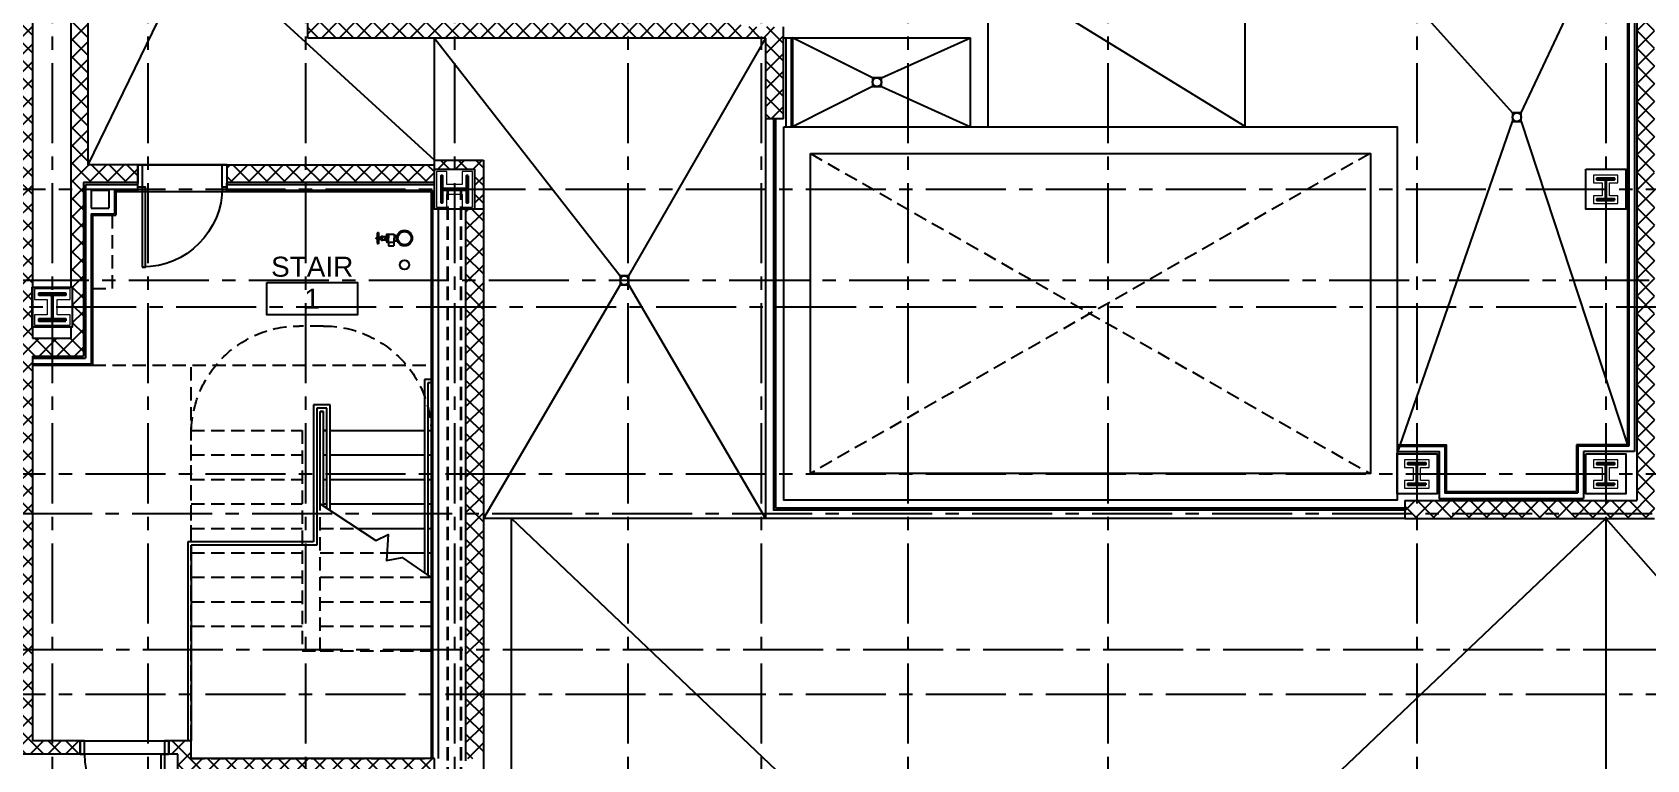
# Model space of a CAD drawing. Header units: inches. Extents: x -19 to 4048, y 0 to 3185.
# Drawn here: x 636 to 1362, y 1193 to 1520 of the extents above; entities that cross this region are included whole.
import ezdxf
from ezdxf.enums import TextEntityAlignment as Align

# ---------------------------------------------------------------- set-up
doc = ezdxf.new("R2010")
doc.units = ezdxf.units.IN
doc.header["$LTSCALE"] = 48
doc.header["$MEASUREMENT"] = 0
for name, pattern in [('CENTER2', [1.125, 0.75, -0.125, 0.125, -0.125]), ('HIDDEN', [0.375, 0.25, -0.125]), ('HIDDEN2', [0.1875, 0.125, -0.0625])]:
    doc.linetypes.add(name, pattern=pattern)
for name, color, linetype in [('_0_Objects', 8, 'Continuous'), ('A-Door', 8, 'Continuous'), ('A-Door-Head', 8, 'Continuous'), ('A-Flor-Hral', 8, 'Continuous'), ('A-Flor-Pfix', 8, 'Continuous'), ('A-Flor-Soffit', 8, 'HIDDEN2'), ('A-Flor-Strs', 8, 'Continuous'), ('A-Grid(3-32)', 8, 'CENTER2'), ('A-HVAC', 8, 'HIDDEN2'), ('A-Site-Parking', 8, 'Continuous'), ('A-Site-Pave', 8, 'Continuous'), ('A-Tag-Rm(3-32)', 8, 'Continuous'), ('A-Wall-Full', 8, 'Continuous'), ('A-Wall-Hatch', 8, 'Continuous'), ('S-Foundation', 8, 'Continuous'), ('S-Structural Concrete', 8, 'Continuous'), ('S-Structural Fill', 8, 'Continuous'), ('S-Wall-CMU', 8, 'Continuous'), ('S-Wall-Hatch', 8, 'Continuous')]:
    doc.layers.add(name, color=color, linetype=linetype)
for name, color, linetype, lineweight in [('A-Detl-Hatch', 8, 'Continuous', 18), ('S-Detl-Hatch', 8, 'Continuous', 18), ('S-Detl-Wide', 8, 'Continuous', 35)]:
    doc.layers.add(name, color=color, linetype=linetype, lineweight=lineweight)
doc.styles.get("Standard").update_dxf_attribs({"font": 'arial.ttf'})
pattern_1 = [(45, (-4015.5006, -10042.007), (-3.977476, 3.977476), []), (135, (-4015.5006, -10042.007), (-3.977476, -3.977476), [])]

# ---------------------------------------------------------------- blocks, each defined once
blk = doc.blocks.new('Rm Tag')
blk.add_lwpolyline([(-0.2124, 0.0759), (0.2124, 0.0759), (0.2124, -0.0759), (-0.2124, -0.0759)], close=True)
for p in [(0, 0.2858), (0, 0.1493), (0, 0)]:
    blk.add_attdef('XXX', text='', height=0.0938).set_placement(p, align=Align.MIDDLE_CENTER)
blk = doc.blocks.new('GARAGE FLOOR SLOPE')
at = {"layer": 'A-Flor-Pfix'}
blk.add_lwpolyline([(900.5, 1410.26), (900.5, 1406.26), (904.5, 1406.26), (904.5, 1410.26)], close=True, dxfattribs=at)
blk.add_circle((902.5, 1408.26), 2, dxfattribs=at)
at = {"layer": 'A-Site-Pave'}
for p, q in [((708.5, 1558.01), (661, 1460.26)), ((817, 1462.26), (712.5, 1558.01)), ((817, 1517.13), (900.5, 1410.26)), ((904.5, 1410.26), (966, 1517.13)), ((900.5, 1406.26), (839, 1301.26)), ((966, 1301.13), (904.5, 1406.26)), ((966, 1301.26), (839, 1301.26)), ((1095.81, 1069.26), (851.63, 1301.26)), ((851.63, 1052.26), (851.63, 1301.26)), ((1344, 1301.26), (1099.81, 1069.26)), ((1344, 1301.26), (1548, 1069.26))]:
    blk.add_line(p, q, dxfattribs=at)
blk = doc.blocks.new('*U10')
at = {"layer": 'A-Detl-Hatch'}
h = blk.add_hatch(dxfattribs=at)
h.set_pattern_fill('ANSI32', color=256, scale=6, style=0)
h.set_pattern_definition([(45, (0, -6.06), (-1.591, 1.591), []), (45, (1.0607, -6.06), (-1.591, 1.591), [])])
edge = h.paths.add_edge_path()
edge.add_line((6, -12.12), (6, -11.515))
edge.add_line((6, -11.515), (0.795, -11.515))
edge.add_arc((0.795, -10.915), 0.6, 180, 270, ccw=False)
edge.add_line((0.195, -10.915), (0.195, -1.205))
edge.add_arc((0.795, -1.205), 0.6, 90, 180, ccw=False)
edge.add_line((0.795, -0.605), (6, -0.605))
edge.add_line((6, -0.605), (6, 0))
edge.add_line((6, 0), (-6, 0))
edge.add_line((-6, 0), (-6, -0.605))
edge.add_line((-6, -0.605), (-0.795, -0.605))
edge.add_arc((-0.795, -1.205), 0.6, 0, 90, ccw=False)
edge.add_line((-0.195, -1.205), (-0.195, -10.915))
edge.add_arc((-0.795, -10.915), 0.6, 270, 360, ccw=False)
edge.add_line((-0.795, -11.515), (-6, -11.515))
edge.add_line((-6, -11.515), (-6, -12.12))
edge.add_line((-6, -12.12), (6, -12.12))
at = {"linetype": 'ByBlock'}
blk.add_lwpolyline([(6, -12.12), (6, -11.515), (0.795, -11.515, -0.4142136), (0.195, -10.915), (0.195, -1.205, -0.4142136), (0.795, -0.605), (6, -0.605), (6, 0), (-6, 0), (-6, -0.605), (-0.795, -0.605, -0.4142136), (-0.195, -1.205), (-0.195, -10.915, -0.4142136), (-0.795, -11.515), (-6, -11.515), (-6, -12.12)], format="xyb", close=True, dxfattribs=at)
blk = doc.blocks.new('W12X65')
at = {"layer": 'S-Detl-Hatch'}
blk.add_lwpolyline([(13860.59, -7310.28), (13860.59, -7305.67), (13854.79, -7305.67), (13854.79, -7298.76), (13860.59, -7298.76), (13860.59, -7294.16), (13844.59, -7294.16), (13844.59, -7298.76), (13850.4, -7298.76), (13850.4, -7305.67), (13844.59, -7305.67), (13844.59, -7310.28)], close=True, dxfattribs=at)
at = {"layer": 'S-Detl-Wide'}
blk.add_blockref('*U10', (13852.59, -7296.16), dxfattribs=at)
blk = doc.blocks.new('*U9')
at = {"layer": 'A-Detl-Hatch'}
h = blk.add_hatch(dxfattribs=at)
h.set_pattern_fill('ANSI32', color=256, scale=6, style=0)
h.set_pattern_definition([(45, (0, -4.865), (-1.591, 1.591), []), (45, (1.0607, -4.865), (-1.591, 1.591), [])])
edge = h.paths.add_edge_path()
edge.add_line((3.98, -9.73), (3.98, -9.295))
edge.add_line((3.98, -9.295), (0.645, -9.295))
edge.add_arc((0.645, -8.795), 0.5, 180, 270, ccw=False)
edge.add_line((0.145, -8.795), (0.145, -0.935))
edge.add_arc((0.645, -0.935), 0.5, 90, 180, ccw=False)
edge.add_line((0.645, -0.435), (3.98, -0.435))
edge.add_line((3.98, -0.435), (3.98, 0))
edge.add_line((3.98, 0), (-3.98, 0))
edge.add_line((-3.98, 0), (-3.98, -0.435))
edge.add_line((-3.98, -0.435), (-0.645, -0.435))
edge.add_arc((-0.645, -0.935), 0.5, 0, 90, ccw=False)
edge.add_line((-0.145, -0.935), (-0.145, -8.795))
edge.add_arc((-0.645, -8.795), 0.5, -90, 0, ccw=False)
edge.add_line((-0.645, -9.295), (-3.98, -9.295))
edge.add_line((-3.98, -9.295), (-3.98, -9.73))
edge.add_line((-3.98, -9.73), (3.98, -9.73))
at = {"linetype": 'ByBlock'}
blk.add_lwpolyline([(3.98, -9.73), (3.98, -9.295), (0.645, -9.295, -0.4142136), (0.145, -8.795), (0.145, -0.935, -0.4142136), (0.645, -0.435), (3.98, -0.435), (3.98, 0), (-3.98, 0), (-3.98, -0.435), (-0.645, -0.435, -0.4142136), (-0.145, -0.935), (-0.145, -8.795, -0.4142136), (-0.645, -9.295), (-3.98, -9.295), (-3.98, -9.73)], format="xyb", close=True, dxfattribs=at)
blk = doc.blocks.new('W10X33')
at = {"layer": 'S-Detl-Hatch'}
blk.add_lwpolyline([(13773.28, -7309.78), (13773.28, -7306.34), (13769.45, -7306.34), (13769.45, -7300.48), (13773.28, -7300.48), (13773.28, -7297.05), (13762.32, -7297.05), (13762.32, -7300.48), (13766.16, -7300.48), (13766.16, -7306.34), (13762.32, -7306.34), (13762.32, -7309.78)], close=True, dxfattribs=at)
at = {"layer": 'S-Detl-Wide'}
blk.add_blockref('*U9', (13767.8, -7298.55), dxfattribs=at)
blk = doc.blocks.new('*U60')
at = {"layer": 'A-Detl-Hatch'}
h = blk.add_hatch(dxfattribs=at)
h.set_pattern_fill('ANSI32', color=256, scale=6, style=0)
h.set_pattern_definition([(45, (0, -6.19), (-1.591, 1.591), []), (45, (1.0607, -6.19), (-1.591, 1.591), [])])
edge = h.paths.add_edge_path()
edge.add_line((6.04, -12.38), (6.04, -11.645))
edge.add_line((6.04, -11.645), (0.835, -11.645))
edge.add_arc((0.835, -11.045), 0.6, 180, 270, ccw=False)
edge.add_line((0.235, -11.045), (0.235, -1.335))
edge.add_arc((0.835, -1.335), 0.6, 90, 180, ccw=False)
edge.add_line((0.835, -0.735), (6.04, -0.735))
edge.add_line((6.04, -0.735), (6.04, 0))
edge.add_line((6.04, 0), (-6.04, 0))
edge.add_line((-6.04, 0), (-6.04, -0.735))
edge.add_line((-6.04, -0.735), (-0.835, -0.735))
edge.add_arc((-0.835, -1.335), 0.6, 0, 90, ccw=False)
edge.add_line((-0.235, -1.335), (-0.235, -11.045))
edge.add_arc((-0.835, -11.045), 0.6, 270, 360, ccw=False)
edge.add_line((-0.835, -11.645), (-6.04, -11.645))
edge.add_line((-6.04, -11.645), (-6.04, -12.38))
edge.add_line((-6.04, -12.38), (6.04, -12.38))
at = {"linetype": 'ByBlock'}
blk.add_lwpolyline([(6.04, -12.38), (6.04, -11.645), (0.835, -11.645, -0.4142136), (0.235, -11.045), (0.235, -1.335, -0.4142136), (0.835, -0.735), (6.04, -0.735), (6.04, 0), (-6.04, 0), (-6.04, -0.735), (-0.835, -0.735, -0.4142136), (-0.235, -1.335), (-0.235, -11.045, -0.4142136), (-0.835, -11.645), (-6.04, -11.645), (-6.04, -12.38)], format="xyb", close=True, dxfattribs=at)
blk = doc.blocks.new('LOWER LEVEL - STRUCTURAL GRID')
at = {"layer": 'A-Grid(3-32)'}
for p, q in [((-3370.5, -7402.01), (-3370.5, -9409.77)), ((-3327.5, -7402.01), (-3327.5, -9409.77)), ((-3256.5, -7402.01), (-3256.5, -9409.77)), ((-3189.5, -7402.01), (-3189.5, -9409.77)), ((-3111.5, -7402.01), (-3111.5, -9409.77)), ((-3051.5, -7402.01), (-3051.5, -9409.77)), ((-2985.5, -7402.01), (-2985.5, -9409.77)), ((-2895.5, -7402.01), (-2895.5, -9409.77)), ((-2756.5, -7402.01), (-2756.5, -9409.77)), ((-2671.5, -7402.01), (-2671.5, -9409.77)), ((-3895.5, -8592.75), (-146.75, -8592.75)), ((-168, -8633.75), (-3874.25, -8633.75)), ((-146.75, -8645.75), (-3895.5, -8645.75)), ((-3895.5, -8720.75), (-146.75, -8720.75)), ((-166.59, -8738.75), (-3875.66, -8738.75)), ((-3869.7, -8799.75), (-172.55, -8799.75)), ((-3895.5, -8819.75), (-146.75, -8819.75))]:
    blk.add_line(p, q, dxfattribs=at)
at = {"layer": 'S-Detl-Hatch'}
blk.add_lwpolyline([(-3362.46, -8653.94), (-3362.46, -8649.2), (-3368.27, -8649.2), (-3368.27, -8642.29), (-3362.46, -8642.29), (-3362.46, -8637.56), (-3378.54, -8637.56), (-3378.54, -8642.29), (-3372.74, -8642.29), (-3372.74, -8649.2), (-3378.54, -8649.2), (-3378.54, -8653.94)], close=True, dxfattribs=at)
at = {"layer": 'S-Detl-Wide', "linetype": 'HIDDEN2'}
for p, q in [((-3192.5, -8858.56), (-3192.5, -8592.94)), ((-3186.5, -8858.56), (-3186.5, -8592.94))]:
    blk.add_line(p, q, dxfattribs=at)
at = {"layer": 'S-Structural Concrete'}
for points in [[(-3198.5, -8583.75), (-3180.5, -8583.75), (-3180.5, -8601.75), (-3198.5, -8601.75)], [(-2680.5, -8583.75), (-2662.5, -8583.75), (-2662.5, -8601.75), (-2680.5, -8601.75)], [(-3379.5, -8636.75), (-3361.5, -8636.75), (-3361.5, -8654.75), (-3379.5, -8654.75)], [(-2765.38, -8711.75), (-2747.38, -8711.75), (-2747.38, -8729.75), (-2765.38, -8729.75)], [(-2680.5, -8711.75), (-2662.5, -8711.75), (-2662.5, -8729.75), (-2680.5, -8729.75)]]:
    blk.add_lwpolyline(points, close=True, dxfattribs=at)
at = {"rotation": 90}
blk.add_blockref('W12X65', (-10491.72, -22445.34), dxfattribs=at)
for p in [(-16439.3, -1289.34), (-16524.3, -1417.34), (-16439.3, -1417.34)]:
    blk.add_blockref('W10X33', p)
at = {"layer": 'S-Detl-Wide'}
blk.add_blockref('*U60', (-3370.5, -8639.56), dxfattribs=at)
blk = doc.blocks.new('Door 36in')
blk.add_lwpolyline([(0, 36), (1.5, 36), (1.5, 0), (0, 0)], close=True)
blk.add_arc((0, 0), 36, 0, 90)
blk = doc.blocks.new('st clearance 1')
at = {"linetype": 'HIDDEN2'}
blk.add_line((19.5, 48.5), (30.5, 48.5), dxfattribs=at)
for centre, start, end in [((19.5, 0), 90, 178.22768), ((30.5, 0), 1.77232, 90)]:
    blk.add_arc(centre, 48.5, start, end, dxfattribs=at)
blk = doc.blocks.new('stand-pipe')
for p, q in [((13.75, -16.77), (15.5, -16.77)), ((13.86, -19.27), (15.5, -19.27)), ((15.5, -19.27), (15.5, -16.77)), ((9.81, -24.31), (14.19, -24.31))]:
    blk.add_line(p, q)
for points in [[(10.2, -19.63), (10.13, -19.63), (10.25, -16.63)], [(10.13, -19.97), (10.13, -19.74), (12, -19.74)], [(11.28, -20.11), (10.13, -19.97), (12, -19.97)], [(10.15, -19.15), (12, -19.15)], [(10.2, -19.74), (10.2, -19.63)], [(10.2, -19.63), (12, -19.63)], [(10.25, -16.63), (10.75, -16.51), (12, -16.51)], [(10.25, -16.63), (12, -16.63)], [(10.75, -16.51), (10.75, -15.27)], [(11.28, -21.89), (11.28, -20.11), (12, -20.11)], [(11.28, -20.7), (12, -20.7)], [(13.75, -16.63), (13.25, -16.51), (12, -16.51)], [(13.75, -16.63), (12, -16.63)], [(13.85, -19.15), (12, -19.15)], [(13.8, -19.63), (12, -19.63)], [(13.87, -19.97), (13.87, -19.74), (12, -19.74)], [(12.72, -20.11), (13.87, -19.97), (12, -19.97)], [(12.72, -21.89), (12.72, -20.11), (12, -20.11)], [(12.72, -20.7), (12, -20.7)], [(13.25, -16.51), (13.25, -15.27)], [(13.8, -19.63), (13.87, -19.63), (13.75, -16.63)], [(13.8, -19.74), (13.8, -19.63)], [(9.5, -23.68), (14.5, -23.68)], [(11.54, -22.51), (12, -22.51)], [(11.54, -24.31), (11.54, -24.42), (12, -24.42)], [(11.65, -23.59), (12, -23.59)], [(12.46, -22.51), (12, -22.51)], [(12.35, -23.59), (12, -23.59)], [(12.46, -24.31), (12.46, -24.42), (12, -24.42)]]:
    blk.add_lwpolyline(points)
for points in [[(11.65, -23.68), (11.65, -23.59), (11.54, -23.59), (11.54, -22.51), (11.34, -22.51, -0.214855), (11.05, -22.38), (11.05, -21.89), (12, -21.89)], [(11.63, -24.42, 0.424993), (12, -24.77, 0.928807)], [(12.35, -23.68), (12.35, -23.59), (12.46, -23.59), (12.46, -22.51), (12.66, -22.51, 0.214855), (12.95, -22.38), (12.95, -21.89), (12, -21.89)], [(12.37, -24.42, -0.424993), (12, -24.77, -0.928807)]]:
    blk.add_lwpolyline(points, format="xyb")
for centre, radius in [((12, -12), 3.5), ((12, -12), 3), ((24, -12), 2.06)]:
    blk.add_circle(centre, radius)
for centre, start, end in [((10.15, -23.75), 173.84777, 239.13195), ((13.85, -23.75), 300.86805, 6.15223)]:
    blk.add_arc(centre, 0.649, start, end)
at = {"layer": 'Defpoints'}
blk.add_point((0, 0), dxfattribs=at)
blk = doc.blocks.new('st basement left')
at = {"layer": 'A-Flor-Hral'}
for p, q in [((105, 170.5), (105, 83.47)), ((108, 170.5), (105, 170.5)), ((106.5, 169), (106.5, 82.43)), ((108, 169), (106.5, 169)), ((62.5, 159), (55, 159)), ((55, 159), (55, 97.5)), ((61, 157.5), (56.5, 157.5)), ((56.5, 157.5), (56.5, 96)), ((58, 114.5), (58, 156)), ((59.5, 156), (58, 156)), ((58, 156), (59.5, 156)), ((59.5, 113.52), (59.5, 156)), ((61, 112.53), (61, 157.5)), ((62.5, 111.55), (62.5, 159)), ((55, 97.5), (-1.5, 97.5)), ((-1.5, 97.5), (-1.5, 8)), ((56.5, 96), (0, 96)), ((0, 96), (0, 8))]:
    blk.add_line(p, q, dxfattribs=at)
at = {"layer": 'A-Flor-Hral', "linetype": 'HIDDEN2'}
for p, q in [((0, 0), (0, 147.5)), ((0, 147.5), (50, 147.5)), ((50, 147.5), (50, 48.5)), ((0, 136.5), (50, 136.5)), ((0, 125.5), (50, 125.5)), ((0, 114.5), (50, 114.5)), ((58, 48.5), (58, 114.5)), ((0, 103.5), (50, 103.5)), ((58, 103.5), (74.77, 103.5)), ((0, 92.5), (50, 92.5)), ((58, 92.5), (88.11, 92.5)), ((0, 81.5), (50, 81.5)), ((58, 81.5), (108, 81.5)), ((0, 70.5), (50, 70.5)), ((58, 70.5), (108, 70.5)), ((0, 59.5), (50, 59.5)), ((58, 59.5), (108, 59.5)), ((50, 48.5), (58, 48.5)), ((58, 48.5), (108, 48.5)), ((0, 0), (108, 0))]:
    blk.add_line(p, q, dxfattribs=at)
at = {"layer": 'A-Flor-Hral'}
blk.add_lwpolyline([(58, 114.5), (83.1, 98.04), (88.65, 100.77), (87.88, 89.05), (94.94, 90.45), (108, 81.39)], dxfattribs=at)
at = {"layer": 'A-Flor-Strs'}
for p, q in [((59.5, 147.5), (61, 147.5)), ((59.5, 147.5), (61, 147.5)), ((61, 147.5), (59.5, 147.5)), ((62.5, 147.5), (105, 147.5)), ((106.5, 147.5), (108, 147.5)), ((59.5, 136.5), (61, 136.5)), ((62.5, 136.5), (105, 136.5)), ((106.5, 136.5), (108, 136.5)), ((59.5, 125.5), (61, 125.5)), ((62.5, 125.5), (105, 125.5)), ((106.5, 125.5), (108, 125.5)), ((59.5, 114.5), (61, 114.5)), ((62.5, 114.5), (105, 114.5)), ((106.5, 114.5), (108, 114.5)), ((74.77, 103.5), (105, 103.5)), ((106.5, 103.5), (108, 103.5)), ((88.11, 92.5), (105, 92.5)), ((106.5, 92.5), (108, 92.5))]:
    blk.add_line(p, q, dxfattribs=at)
at = {"layer": 'A-HVAC'}
blk.add_lwpolyline([(-44.38, 244.38), (-44.38, 211.38), (-35.38, 211.38), (-35.38, 244.38)], close=True, dxfattribs=at)
at = {"layer": 'A-Flor-Pfix', "rotation": 270}
blk.add_blockref('stand-pipe', (108, 246), dxfattribs=at)
at = {"layer": 'A-Flor-Strs', "linetype": 'HIDDEN2', "extrusion": (0, 0, -1), "zscale": -1}
blk.add_blockref('st clearance 1', (-79.02, 146), dxfattribs=at)
blk = doc.blocks.new('LOWER LEVEL - CORE & SHELL')
at = {"layer": 'S-Wall-Hatch'}
h = blk.add_hatch(dxfattribs=at)
h.set_pattern_fill('ANSI37', color=256, scale=45, style=0)
h.set_pattern_definition(pattern_1)
h.paths.add_polyline_path([(-3387, -8369.06), (-3387, -8425.75), (-3379.5, -8425.75), (-3379.5, -8416.75), (-3379.48, -8369.04, 0.000019)])
h.paths.add_polyline_path([(-3379.38, -8434.75), (-3379.5, -8434.75), (-3379.5, -8425.75), (-3387, -8425.75), (-3387, -8457.75), (-3379.38, -8457.75)])
h.paths.add_polyline_path([(-3379.38, -8457.75), (-3387, -8457.75), (-3387, -8510.75), (-3379.38, -8510.75)])
h.paths.add_polyline_path([(-3379.38, -8510.75), (-3387, -8510.75), (-3387, -8592.75), (-3379.38, -8592.75)])
h.paths.add_polyline_path([(-3379.38, -8592.75), (-3387, -8592.75), (-3387, -8633.75), (-3379.38, -8633.75)])
h.paths.add_polyline_path([(-3379.5, -8636.75), (-3379.5, -8633.75), (-3387, -8633.75), (-3387, -8645.75), (-3379.5, -8645.75)])
h = blk.add_hatch(dxfattribs=at)
h.set_pattern_fill('ANSI37', color=256, scale=45, style=0)
h.set_pattern_definition(pattern_1)
h.paths.add_polyline_path([(-3354.5, -8368.99, 0.000019), (-3362.13, -8369), (-3362.13, -8416.75), (-3361.5, -8416.75), (-3361.5, -8425.75), (-3354.5, -8425.75)])
h.paths.add_polyline_path([(-3354.5, -8425.75), (-3361.5, -8425.75), (-3361.5, -8434.75), (-3362.13, -8434.75), (-3362.13, -8457.75), (-3354.5, -8457.75)])
h.paths.add_polyline_path([(-3354.5, -8457.75), (-3362.13, -8457.75), (-3362.13, -8510.75), (-3354.5, -8510.75)])
h.paths.add_polyline_path([(-3354.5, -8510.75), (-3362.13, -8510.75), (-3362.13, -8592.75), (-3356.5, -8592.75), (-3356.5, -8589.75), (-3332, -8589.75), (-3332, -8581.75), (-3354.5, -8581.75)])
h.paths.add_polyline_path([(-3356.5, -8592.75), (-3362.13, -8592.75), (-3362.13, -8633.75), (-3356.5, -8633.75)])
h.paths.add_polyline_path([(-3356.5, -8633.75), (-3362.13, -8633.75), (-3362.13, -8636.75), (-3361.5, -8636.75), (-3361.5, -8645.75), (-3356.5, -8645.75)])
h.paths.add_polyline_path([(-3356.5, -8645.75), (-3361.5, -8645.75), (-3361.5, -8654.75), (-3362.13, -8654.75), (-3362.13, -8659.75), (-3370.5, -8659.75), (-3370.5, -8667.75), (-3356.5, -8667.75)])
h.paths.add_polyline_path([(-3256.5, -8581.75), (-3292, -8581.75), (-3292, -8589.75), (-3256.5, -8589.75)])
h.paths.add_polyline_path([(-3198.5, -8583.75), (-3198.5, -8581.75), (-3256.5, -8581.75), (-3256.5, -8589.75), (-3198.5, -8589.75)])
h = blk.add_hatch(dxfattribs=at)
h.set_pattern_fill('ANSI37', color=256, scale=45, style=0)
h.set_pattern_definition(pattern_1)
h.paths.add_polyline_path([(-3041.5, -8519.75), (-3042.5, -8519.75), (-3051.5, -8519.75), (-3051.5, -8524.75), (-3049.43, -8524.75), (-3049.5, -8524.88), (-3049.5, -8561.13), (-3041.5, -8561.13)])
h.paths.add_polyline_path([(-3060.5, -8516.75), (-3111.5, -8516.75), (-3111.5, -8524.75), (-3051.5, -8524.75), (-3051.5, -8519.75), (-3060.5, -8519.75)])
h.paths.add_polyline_path([(-3111.5, -8516.75), (-3189.5, -8516.75), (-3189.5, -8524.75), (-3111.5, -8524.75)])
h.paths.add_polyline_path([(-3189.5, -8516.75), (-3247.5, -8516.75), (-3247.5, -8510.75), (-3255.5, -8510.75), (-3255.5, -8524.75), (-3189.5, -8524.75)])
h.paths.add_polyline_path([(-3247.5, -8457.75), (-3255.5, -8457.75), (-3255.5, -8510.75), (-3247.5, -8510.75)])
h.paths.add_polyline_path([(-3247.5, -8425.75), (-3255.5, -8425.75), (-3255.5, -8457.75), (-3247.5, -8457.75)])
h = blk.add_hatch(dxfattribs=at)
h.set_pattern_fill('ANSI37', color=256, scale=45, style=0)
h.set_pattern_definition(pattern_1)
h.paths.add_polyline_path([(-2756.38, -8426.83), (-2762.17, -8425.75), (-2805.82, -8425.75), (-2756.38, -8434.97)])
h.paths.add_polyline_path([(-2756.38, -8426.83), (-2756.38, -8434.97), (-2671.5, -8450.79), (-2671.5, -8442.65)])
h.paths.add_polyline_path([(-2649.5, -8446.75), (-2671.5, -8442.65), (-2671.5, -8450.79), (-2657.5, -8453.4), (-2657.5, -8457.75), (-2649.5, -8457.75)])
h.paths.add_polyline_path([(-2649.5, -8457.75), (-2657.5, -8457.75), (-2657.5, -8492.88), (-2649.5, -8492.88)])
h.paths.add_polyline_path([(-2649.5, -8492.88), (-2657.5, -8492.88), (-2657.5, -8510.75), (-2649.5, -8510.75)])
h.paths.add_polyline_path([(-2649.5, -8510.75), (-2657.5, -8510.75), (-2657.5, -8592.75), (-2649.5, -8592.75)])
h.paths.add_polyline_path([(-2649.5, -8592.75), (-2657.5, -8592.75), (-2657.5, -8633.75), (-2649.5, -8633.75)])
h.paths.add_polyline_path([(-2649.5, -8633.75), (-2657.5, -8633.75), (-2657.5, -8645.75), (-2649.5, -8645.75)])
h.paths.add_polyline_path([(-2649.5, -8645.75), (-2657.5, -8645.75), (-2657.5, -8720.75), (-2649.5, -8720.75)])
h.paths.add_polyline_path([(-2649.5, -8720.75), (-2657.5, -8720.75), (-2657.5, -8732.75), (-2671.5, -8732.75), (-2671.5, -8738.75), (-2649.5, -8738.75)])
h.paths.add_polyline_path([(-2649.5, -8738.75), (-2671.5, -8738.75), (-2671.5, -8740.75), (-2649.5, -8740.75)])
h.paths.add_polyline_path([(-2671.5, -8738.75), (-2756.38, -8738.75), (-2756.38, -8740.75), (-2671.5, -8740.75)])
h.paths.add_polyline_path([(-2671.5, -8732.75), (-2756.38, -8732.75), (-2756.38, -8738.75), (-2671.5, -8738.75)])
h.paths.add_polyline_path([(-2756.38, -8732.75), (-2761.88, -8732.75), (-2761.88, -8738.75), (-2756.38, -8738.75)])
h.paths.add_polyline_path([(-2756.38, -8738.75), (-2761.88, -8738.75), (-2761.88, -8740.75), (-2756.38, -8740.75)])
h = blk.add_hatch(dxfattribs=at)
h.set_pattern_fill('ANSI37', color=256, scale=45, style=0)
h.set_pattern_definition(pattern_1)
h.paths.add_polyline_path([(-3189.5, -8579.75), (-3198.5, -8579.75), (-3198.5, -8583.75), (-3189.5, -8583.75)])
h.paths.add_polyline_path([(-3189.5, -8579.75), (-3189.5, -8583.75), (-3180.5, -8583.75), (-3180.5, -8592.75), (-3176.5, -8592.75), (-3176.5, -8579.75)])
h.paths.add_polyline_path([(-3176.5, -8592.75), (-3180.5, -8592.75), (-3180.5, -8601.75), (-3176.5, -8601.75)])
h = blk.add_hatch(dxfattribs=at)
h.set_pattern_fill('ANSI37', color=256, scale=45, style=0)
h.set_pattern_definition(pattern_1)
h.paths.add_polyline_path([(-3176.5, -8605.75), (-3176.5, -8601.75), (-3184.5, -8601.75), (-3184.5, -8633.75), (-3176.5, -8633.75)])
h.paths.add_polyline_path([(-3176.5, -8633.75), (-3184.5, -8633.75), (-3184.5, -8645.75), (-3176.5, -8645.75)])
h.paths.add_polyline_path([(-3176.5, -8645.75), (-3184.5, -8645.75), (-3184.5, -8720.75), (-3176.5, -8720.75)])
h.paths.add_polyline_path([(-3176.5, -8720.75), (-3184.5, -8720.75), (-3184.5, -8738.75), (-3176.5, -8738.75)])
h.paths.add_polyline_path([(-3176.5, -8738.75), (-3184.5, -8738.75), (-3184.5, -8799.75), (-3176.5, -8799.75)])
h.paths.add_polyline_path([(-3176.5, -8799.75), (-3184.5, -8799.75), (-3184.5, -8819.75), (-3176.5, -8819.75)])
h.paths.add_polyline_path([(-3176.5, -8819.75), (-3184.5, -8819.75), (-3184.5, -8848.75), (-3176.5, -8848.75)])
h = blk.add_hatch(dxfattribs=at)
h.set_pattern_fill('ANSI37', color=256, scale=45, style=0)
h.set_pattern_definition(pattern_1)
h.paths.add_polyline_path([(-3397.5, -8648.75), (-3651, -8648.75), (-3651, -8654.75), (-3397.5, -8654.75)])
h.paths.add_polyline_path([(-3379.5, -8645.75), (-3387, -8645.75), (-3387, -8648.75), (-3397.5, -8648.75), (-3397.5, -8654.75), (-3387, -8654.75), (-3387, -8720.75), (-3379.38, -8720.75), (-3379.38, -8667.75), (-3370.5, -8667.75), (-3370.5, -8659.75), (-3379.38, -8659.75), (-3379.38, -8654.75), (-3379.5, -8654.75)])
h.paths.add_polyline_path([(-3379.38, -8738.75), (-3387, -8738.75), (-3387, -8750.75), (-3391, -8750.75), (-3391, -8756.75), (-3387, -8756.75), (-3387, -8799.75), (-3379.38, -8799.75)])
h.paths.add_polyline_path([(-3379.38, -8720.75), (-3387, -8720.75), (-3387, -8738.75), (-3379.38, -8738.75)])
h = blk.add_hatch(dxfattribs=at)
h.set_pattern_fill('ANSI37', color=256, scale=45, style=0)
h.set_pattern_definition(pattern_1)
h.paths.add_polyline_path([(-3379.38, -8799.75), (-3387, -8799.75), (-3387, -8819.75), (-3379.38, -8819.75)])
h.paths.add_polyline_path([(-3379.38, -8819.75), (-3387, -8819.75), (-3387, -8840.75), (-3394, -8840.75), (-3394, -8846.75), (-3370.5, -8846.75), (-3370.5, -8840.75), (-3379.38, -8840.75)])
h.paths.add_polyline_path([(-3358, -8840.75), (-3370.5, -8840.75), (-3370.5, -8846.75), (-3358, -8846.75)])
h.paths.add_polyline_path([(-3431, -8750.75), (-3463.5, -8750.75), (-3463.5, -8840.75), (-3663, -8840.75), (-3663, -8846.75), (-3434, -8846.75), (-3434, -8840.75), (-3457.5, -8840.75), (-3457.5, -8756.75), (-3431, -8756.75)])
h.paths.add_polyline_path([(-3256.5, -8848.75), (-3308, -8848.75), (-3308, -8840.75), (-3318, -8840.75), (-3318, -8846.75), (-3314, -8846.75), (-3314, -8915.75), (-3327.5, -8915.75), (-3327.5, -8921.75), (-3308, -8921.75), (-3308, -8854.75), (-3256.5, -8854.75)])
h.paths.add_polyline_path([(-3198.5, -8848.75), (-3256.5, -8848.75), (-3256.5, -8854.75), (-3198.5, -8854.75)])
at = {"layer": 'A-Door'}
for points in [[(-3330, -8581.75), (-3330, -8591.75), (-3332, -8591.75), (-3332, -8581.75)], [(-3292, -8581.75), (-3292, -8591.75), (-3294, -8591.75), (-3294, -8581.75)], [(-3356, -8846.75), (-3356, -8840.75), (-3358, -8840.75), (-3358, -8846.75)], [(-3318, -8846.75), (-3318, -8840.75), (-3320, -8840.75), (-3320, -8846.75)]]:
    blk.add_lwpolyline(points, close=True, dxfattribs=at)
at = {"layer": 'A-Door-Head'}
for points in [[(-3332, -8581.75), (-3292, -8581.75), (-3292, -8593.87), (-3332, -8593.87)], [(-3318, -8846.75), (-3358, -8846.75), (-3358, -8840.75), (-3318, -8840.75)]]:
    blk.add_lwpolyline(points, close=True, dxfattribs=at)
at = {"layer": 'A-Flor-Pfix'}
for points in [[(-3001.44, -8542.63), (-3001.44, -8546.63), (-2997.44, -8546.63), (-2997.44, -8542.63)], [(-2713.48, -8558.33), (-2713.48, -8562.33), (-2709.48, -8562.33), (-2709.48, -8558.33)]]:
    blk.add_lwpolyline(points, close=True, dxfattribs=at)
for centre in [(-2999.44, -8544.63), (-2711.48, -8560.33)]:
    blk.add_circle(centre, 2, dxfattribs=at)
at = {"layer": 'A-Site-Parking'}
for p, q in [((-2949.38, -8564.63), (-2949.38, -8516.63)), ((-3041.5, -8524.63), (-2957.38, -8524.63)), ((-2957.38, -8564.63), (-2957.38, -8524.63))]:
    blk.add_line(p, q, dxfattribs=at)
at = {"layer": 'A-Site-Pave'}
for p, q in [((-2833.68, -8424.75), (-2713.48, -8558.33)), ((-2833.68, -8564.63), (-2833.68, -8424.75)), ((-2709.48, -8558.33), (-2661.75, -8456.8)), ((-2953.88, -8490.59), (-2833.96, -8564.46)), ((-3001.44, -8542.63), (-3037.38, -8524.63)), ((-2997.44, -8542.63), (-2957.38, -8524.63)), ((-3001.44, -8546.63), (-3037.38, -8564.63)), ((-2997.44, -8546.63), (-2957.38, -8564.63)), ((-2765.38, -8711.75), (-2713.48, -8562.33)), ((-2709.48, -8562.33), (-2661.75, -8707.63))]:
    blk.add_line(p, q, dxfattribs=at)
at = {"layer": 'A-Wall-Full'}
for p, q in [((-2661.75, -8456.8), (-2661.75, -8707.63)), ((-3037.38, -8524.63), (-3037.38, -8564.63)), ((-3332, -8593.87), (-3332, -8590.08)), ((-3292, -8593.87), (-3292, -8590.08)), ((-3332, -8593.87), (-3341.88, -8593.87)), ((-3341.88, -8593.87), (-3341.88, -8604.37)), ((-3200, -8593.87), (-3292, -8593.87)), ((-3200, -8593.87), (-3200, -8848.75)), ((-3352.38, -8604.37), (-3352.38, -8671.87)), ((-3352.38, -8604.37), (-3341.88, -8604.37)), ((-3379.38, -8671.87), (-3352.38, -8671.87)), ((-2661.75, -8707.63), (-2684.63, -8707.63)), ((-2684.63, -8707.63), (-2684.63, -8728.63))]:
    blk.add_line(p, q, dxfattribs=at)
blk.add_lwpolyline([(-2765.38, -8707.63), (-2743.25, -8707.63), (-2743.25, -8728.63), (-2684.63, -8728.63)], dxfattribs=at)
at = {"layer": 'A-Wall-Hatch'}
for p, q in [((-2658.63, -8454.2), (-2658.63, -8710.75)), ((-2661.13, -8456.28), (-2661.13, -8708.25)), ((-3045.88, -8737.25), (-3045.88, -8561.13)), ((-3044.88, -8736.25), (-3044.88, -8561.13)), ((-3332, -8590.75), (-3355.5, -8590.75)), ((-3355.5, -8590.75), (-3355.5, -8668.75)), ((-3353, -8593.25), (-3353, -8601.25)), ((-3345, -8593.25), (-3353, -8593.25)), ((-3345, -8593.25), (-3345, -8601.25)), ((-3332, -8593.25), (-3342.5, -8593.25)), ((-3342.5, -8593.25), (-3342.5, -8603.75)), ((-3198.5, -8590.75), (-3292, -8590.75)), ((-3199.37, -8593.25), (-3292, -8593.25)), ((-3199.37, -8593.25), (-3199.37, -8848.75)), ((-3196.87, -8598.62), (-3196.87, -8598.62)), ((-3353, -8601.25), (-3345, -8601.25)), ((-3353, -8603.75), (-3342.5, -8603.75)), ((-3353, -8603.75), (-3353, -8671.25)), ((-3196.87, -8601.75), (-3196.87, -8848.75)), ((-3379.38, -8668.75), (-3355.5, -8668.75)), ((-3379.38, -8671.25), (-3353, -8671.25)), ((-2661.13, -8708.25), (-2684, -8708.25)), ((-2684, -8708.25), (-2684, -8729.25)), ((-2658.63, -8710.75), (-2681.5, -8710.75)), ((-2681.5, -8710.75), (-2681.5, -8731.75)), ((-2761.88, -8737.13), (-3046, -8737.13)), ((-2761.88, -8736.13), (-3045, -8736.13))]:
    blk.add_line(p, q, dxfattribs=at)
for points in [[(-3040.5, -8524.63), (-3040.5, -8564.63)], [(-3038, -8524.63), (-3038, -8564.63)], [(-2765.38, -8708.25), (-2743.88, -8708.25), (-2743.88, -8729.25), (-2684, -8729.25)], [(-2765.38, -8710.75), (-2746.38, -8710.75), (-2746.38, -8731.75), (-2681.5, -8731.75)]]:
    blk.add_lwpolyline(points, dxfattribs=at)
at = {"layer": 'S-Foundation'}
for p, q in [((-3049.5, -8740.88), (-3049.5, -8561.13)), ((-2761.88, -8740.75), (-3049.5, -8740.75))]:
    blk.add_line(p, q, dxfattribs=at)
for points in [[(-3041.38, -8564.63), (-2765.38, -8564.63), (-2765.38, -8732.63), (-3041.38, -8732.63)], [(-3029.38, -8576.63), (-2777.38, -8576.63), (-2777.38, -8720.63), (-3029.38, -8720.63)]]:
    blk.add_lwpolyline(points, close=True, dxfattribs=at)
at = {"layer": 'S-Structural Fill', "linetype": 'HIDDEN2'}
for p, q in [((-2777.5, -8576.63), (-3029.39, -8720.56)), ((-3029.39, -8576.69), (-2777.5, -8720.63))]:
    blk.add_line(p, q, dxfattribs=at)
at = {"layer": 'S-Wall-CMU'}
for p, q in [((-3354.5, -8090.75), (-3354.5, -8581.75)), ((-3379.38, -8098.38), (-3379.38, -8659.75)), ((-3255.5, -8524.75), (-3255.5, -8377.82)), ((-3362.13, -8434.75), (-3362.13, -8636.75)), ((-2657.5, -8453.4), (-2657.5, -8732.75)), ((-3041.5, -8561.13), (-3041.5, -8519.75)), ((-3049.5, -8524.75), (-3255.5, -8524.75)), ((-3049.5, -8561.13), (-3049.5, -8524.75)), ((-3041.5, -8561.13), (-3049.5, -8561.13)), ((-3332, -8581.75), (-3354.5, -8581.75)), ((-3332, -8582.08), (-3332, -8590.08)), ((-3292, -8581.75), (-3198.5, -8581.75)), ((-3292, -8582.08), (-3292, -8590.08)), ((-3198.5, -8579.75), (-3176.5, -8579.75)), ((-3198.5, -8583.75), (-3198.5, -8579.75)), ((-3176.5, -8579.75), (-3176.5, -8605.75)), ((-3332, -8589.75), (-3356.5, -8589.75)), ((-3356.5, -8589.75), (-3356.5, -8667.75)), ((-3198.5, -8589.75), (-3292, -8589.75)), ((-3184.5, -8601.75), (-3184.5, -8849.75)), ((-3176.5, -8601.75), (-3184.5, -8601.75)), ((-3176.5, -8605.75), (-3176.5, -8989.75)), ((-3362.13, -8654.75), (-3362.13, -8659.75)), ((-3379.38, -8659.75), (-3362.13, -8659.75)), ((-3379.38, -8667.75), (-3356.5, -8667.75)), ((-3379.38, -8667.75), (-3379.38, -8840.75)), ((-2761.88, -8732.75), (-2657.5, -8732.75)), ((-2761.88, -8732.75), (-2761.88, -8740.75)), ((-2761.88, -8740.75), (-2649.5, -8740.75)), ((-3358, -8846.75), (-3394, -8846.75)), ((-3358, -8840.75), (-3379.38, -8840.75)), ((-3358, -8840.75), (-3358, -8846.75)), ((-3358, -8840.75), (-3358, -8846.75)), ((-3358, -8846.75), (-3358, -8846.75)), ((-3308, -8840.75), (-3318, -8840.75)), ((-3318, -8840.75), (-3318, -8846.75)), ((-3318, -8840.75), (-3318, -8846.75)), ((-3314, -8846.75), (-3318, -8846.75)), ((-3314, -8915.75), (-3314, -8846.75)), ((-3308, -8848.75), (-3308, -8840.75)), ((-3198.5, -8848.75), (-3308, -8848.75)), ((-3198.5, -8854.75), (-3198.5, -8848.75))]:
    blk.add_line(p, q, dxfattribs=at)
blk.add_blockref('st basement left', (-3308, -8848.75))
at = {"layer": 'A-Door', "xscale": -1, "rotation": 180}
blk.add_blockref('Door 36in', (-3330, -8591.75), dxfattribs=at)
at = {"layer": 'A-Door', "rotation": 180}
blk.add_blockref('Door 36in', (-3320, -8846.75), dxfattribs=at)

msp = doc.modelspace()

# ---------------------------------------------------------------- hatches: boundary and pattern name
at = {"layer": 'A-Site-Parking'}
h = msp.add_hatch(dxfattribs=at)
h.set_pattern_fill('ANSI31', color=256, scale=100, style=0)
h.paths.add_polyline_path([(688, 1807.26), (661, 1807.26), (661, 1673.26), (668.82, 1673.26), (688, 1689.46)])
h.paths.add_polyline_path([(712.15, 1807.26), (688, 1807.26), (688, 1689.46), (740.11, 1733.47), (699.79, 1740.98)])
h.paths.add_polyline_path([(759, 1729.95), (740.11, 1733.47), (688, 1689.46), (688, 1673.26), (750, 1673.26), (750, 1682.19), (759, 1682.19)])
h.paths.add_polyline_path([(688, 1689.46), (668.82, 1673.26), (688, 1673.26)], flags=17)
h.paths.add_polyline_path([(688, 1673.08, 0.00005), (668.56, 1673.04), (661, 1666.65), (688, 1666.65)])
h.paths.add_polyline_path([(668.56, 1673.04, 0.000019), (661, 1673.02), (661, 1666.65)])
h.paths.add_polyline_path([(750, 1673.18, 0.000075), (726.65, 1673.14, 0.000099), (688, 1673.08), (688, 1666.65), (750, 1666.65)])
h.paths.add_polyline_path([(826, 1717.46), (759, 1729.95), (759, 1682.19), (760, 1682.19), (760, 1708.21), (783.59, 1703.81), (785.56, 1703.45), (822.91, 1696.48), (826, 1695.91)])
h.paths.add_polyline_path([(904, 1702.92), (826, 1717.46), (826, 1695.91), (904, 1681.37)])
h.paths.add_polyline_path([(951.14, 1694.13), (904, 1702.92), (904, 1681.37), (947.53, 1673.26), (955, 1673.26), (955, 1682.26), (964, 1682.26)])
h.paths.add_polyline_path([(964, 1691.74), (951.14, 1694.13), (964, 1682.26)], flags=17)
h.paths.add_polyline_path([(973.57, 1689.95), (964, 1691.74), (964, 1682.26)])
h.paths.add_polyline_path([(955, 1673.26), (947.53, 1673.26), (955, 1671.86)])
h.paths.add_polyline_path([(980.63, 1688.64), (973.57, 1689.95), (964, 1682.26), (973, 1682.26), (973, 1673.26), (980.63, 1673.26)])
h.paths.add_polyline_path([(980.63, 1673.26), (973, 1673.26), (973, 1668.51), (980.63, 1667.09)])
h.paths.add_polyline_path([(1030, 1679.43), (980.63, 1688.64), (980.63, 1673.26), (1030, 1673.26)])
h.paths.add_polyline_path([(1030, 1673.26), (980.63, 1673.26), (980.63, 1667.09), (1030, 1657.89)])
h.paths.add_polyline_path([(1120, 1662.66), (1063.14, 1673.26), (1030, 1673.26), (1030, 1657.89), (1120, 1641.11)])
h.paths.add_polyline_path([(1030, 1679.43), (1030, 1673.26), (1063.14, 1673.26)])
h.paths.add_polyline_path([(1120, 1662.66), (1120, 1641.11), (1253.34, 1616.26), (1259.13, 1616.26), (1259.13, 1636.73)])
h.paths.add_polyline_path([(1259.13, 1636.73), (1259.13, 1616.26), (1325.84, 1616.26), (1315.05, 1626.3)])
h.paths.add_polyline_path([(1325.84, 1616.26), (1259.13, 1616.26), (1259.13, 1615.18), (1344, 1599.36)])
h.paths.add_polyline_path([(1344, 1620.91), (1315.05, 1626.3), (1325.84, 1616.26), (1344, 1616.26)])
h.paths.add_polyline_path([(1344, 1616.26), (1325.84, 1616.26), (1344, 1599.36)], flags=17)
h.paths.add_polyline_path([(1344, 1620.91), (1344, 1616.26), (1368.94, 1616.26)])
h.paths.add_polyline_path([(1470.38, 1597.35), (1368.94, 1616.26), (1344, 1616.26), (1344, 1599.36), (1366, 1595.26), (1366, 1584.26), (1470.38, 1584.26)])
h.paths.add_polyline_path([(1487, 1594.25), (1470.38, 1597.35), (1470.38, 1584.26), (1487, 1584.26)])
h.paths.add_polyline_path([(1487, 1594.25), (1487, 1584.26), (1540.62, 1584.26)])
h.paths.add_polyline_path([(1470.38, 1584.26), (1366, 1584.26), (1366, 1549.13), (1470.38, 1549.13)], flags=17)
h.paths.add_polyline_path([(1487, 1584.26), (1470.38, 1584.26), (1470.38, 1549.13), (1366, 1549.13), (1366, 1531.26), (1487, 1531.26)])
h.paths.add_polyline_path([(1487, 1531.26), (1366, 1531.26), (1366, 1529.26), (1487, 1529.26)])
h.paths.add_polyline_path([(1568, 1579.15), (1540.62, 1584.26), (1487, 1584.26), (1487, 1531.26), (1565.25, 1531.26), (1568, 1532.96)])
h.paths.add_polyline_path([(1625.48, 1568.44), (1568, 1579.15), (1568, 1532.96)])
h.paths.add_polyline_path([(1546, 1519.37), (1546, 1529.26), (1562.01, 1529.26), (1565.25, 1531.26), (1487, 1531.26), (1487, 1482.95)])
h.paths.add_polyline_path([(1546, 1519.37), (1487, 1482.95), (1487, 1458.26), (1496, 1458.26), (1496, 1449.26), (1546, 1449.26)])
h.paths.add_polyline_path([(1546, 1449.26), (1496, 1449.26), (1496, 1440.26), (1487, 1440.26), (1487, 1408.26), (1546, 1408.26)])
h.paths.add_polyline_path([(1546, 1408.26), (1487, 1408.26), (1487, 1396.26), (1546, 1396.26)])
h.paths.add_polyline_path([(1546, 1396.26), (1487, 1396.26), (1487, 1321.26), (1546, 1321.26)])
h.paths.add_polyline_path([(1546, 1321.26), (1487, 1321.26), (1487, 1313.26), (1546, 1313.26)])
h.paths.add_polyline_path([(1568, 1531.26), (1565.25, 1531.26), (1562.01, 1529.26), (1568, 1529.26)])
h.paths.add_polyline_path([(1689, 1556.6), (1625.48, 1568.44), (1568, 1532.96), (1568, 1531.26), (1689, 1531.26)])
h.paths.add_polyline_path([(1568, 1532.96), (1565.25, 1531.26), (1568, 1531.26)], flags=17)
h.paths.add_polyline_path([(1689, 1531.26), (1568, 1531.26), (1568, 1529.26), (1678, 1529.26), (1678, 1449.26), (1689, 1449.26)])
h.paths.add_polyline_path([(1738, 1518.26), (1738, 1531.26), (1689, 1531.26), (1689, 1449.26), (1738, 1449.26), (1738, 1458.26), (1738, 1482.26)])
h.paths.add_polyline_path([(1738, 1547.47), (1689, 1556.6), (1689, 1531.26), (1738, 1531.26), (1738, 1542.26)])
h.paths.add_polyline_path([(1689, 1449.26), (1678, 1449.26), (1678, 1408.26), (1689, 1408.26)])
h.paths.add_polyline_path([(1738, 1449.26), (1689, 1449.26), (1689, 1408.26), (1738, 1408.26)])
h.paths.add_polyline_path([(1689, 1408.26), (1678, 1408.26), (1678, 1396.26), (1689, 1396.26)])
h.paths.add_polyline_path([(1738, 1408.26), (1689, 1408.26), (1689, 1396.26), (1731.05, 1396.26)])
h.paths.add_polyline_path([(1689, 1396.26), (1678, 1396.26), (1678, 1321.26), (1687.64, 1321.26), (1689, 1323.6)])
h.paths.add_polyline_path([(1731.05, 1396.26), (1689, 1396.26), (1689, 1323.6)])
h.paths.add_polyline_path([(1738, 1396.26), (1731.05, 1396.26), (1689, 1323.6), (1689, 1321.26), (1738, 1321.26)])
h.paths.add_polyline_path([(1738, 1408.26), (1731.05, 1396.26), (1738, 1396.26)], flags=17)
h.paths.add_polyline_path([(1687.64, 1321.26), (1678, 1321.26), (1678, 1313.26), (1683.01, 1313.26)])
h.paths.add_polyline_path([(1689, 1321.26), (1687.64, 1321.26), (1683.01, 1313.26), (1689, 1313.26)])
h.paths.add_polyline_path([(1738, 1321.26), (1689, 1321.26), (1689, 1313.26), (1738, 1313.26)])
h.paths.add_polyline_path([(1689, 1323.6), (1687.64, 1321.26), (1689, 1321.26)], flags=17)

# ---------------------------------------------------------------- linework, layer by layer
at = {"layer": '_0_Objects'}
msp.add_line((815.5, 1440.26), (815.5, 1429.3), dxfattribs=at)
at = {"layer": 'A-Flor-Soffit'}
for p, q in [((663.13, 1370.13), (815.5, 1370.13)), ((707.5, 1201.26), (707.5, 1370.13))]:
    msp.add_line(p, q, dxfattribs=at)
at = {"layer": 'A-Site-Parking'}
for p, q in [((817, 1462.26), (817, 1517.13)), ((723.5, 1460.26), (683.5, 1460.26))]:
    msp.add_line(p, q, dxfattribs=at)
at = {"layer": 'A-Site-Pave'}
msp.add_line((1344, 1301.26), (1344, 1052.26), dxfattribs=at)

# ---------------------------------------------------------------- block references
at = {"layer": '_0_Objects'}
for name, p in [('LOWER LEVEL - STRUCTURAL GRID', (4015.5, 10042.01)), ('GARAGE FLOOR SLOPE', (0, 0))]:
    msp.add_blockref(name, p, dxfattribs=at)
at = {"layer": '_0_Objects', "linetype": 'HIDDEN'}
msp.add_blockref('LOWER LEVEL - CORE & SHELL', (4015.5, 10042.01), dxfattribs=at)
at = {"layer": 'A-Tag-Rm(3-32)'}
ref = msp.add_blockref('Rm Tag', (761.95, 1400.09), dxfattribs=dict(at, xscale=96, yscale=96, zscale=96))
ref.add_attrib('XXX', 'STAIR', dxfattribs={"layer": '0', "height": 9}).set_placement((761.95, 1414.42), align=Align.MIDDLE_CENTER)
ref.add_attrib('XXX', '1', dxfattribs={"layer": '0', "height": 9}).set_placement((761.95, 1400.09), align=Align.MIDDLE_CENTER)

doc.saveas('drawing.dxf')
